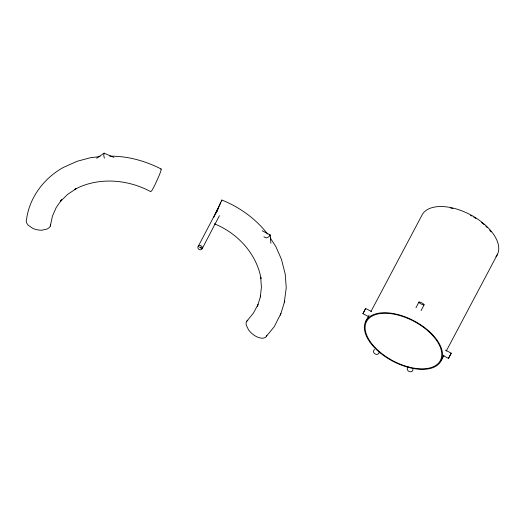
<?xml version="1.0" encoding="UTF-8"?>
<svg xmlns="http://www.w3.org/2000/svg" width="525" height="525" viewBox="0 0 525 525"><rect width="100%" height="100%" fill="white"/><g stroke="black" fill="none" stroke-linecap="round" stroke-linejoin="round"><path stroke-width="0.79" d="M284.281 302.623L286.243 287.772L285.239 274.227L281.505 259.442L275.894 246.691L270.322 238.009M267.645 234.065C255.787 218.84 239.761 207.158 221.852 200.045L221.465 201.075M50.295 226.078L52.461 216.083L56.221 207.513L61.655 199.743L60.618 201.187L67.646 194.381L76.027 188.777L74.681 189.394C98.28 176.807 127.627 179.196 150.767 191.664L151.823 190.568A12.193 0.991 -65.4 0 0 155.321 184.085L159.193 175.402A12.771 1.037 -65.4 0 0 161.175 169.614L161.162 169.011C145.294 160.886 127.614 155.951 109.712 156.168M260.669 295.91L260.334 296.993L261.417 287.182L260.676 277.141L261.017 278.591C256.587 253.673 237.471 233.08 214.338 223.794M266.319 336.367L274.168 326.78L280.895 313.55M260.597 296.139L257.453 306.298L257.965 304.638L253.385 313.162L246.645 321.405M280.383 315.21L284.78 300.996M220.769 202.663L218.905 206.798M216.143 212.52L217.632 209.239L217.238 210.033M213.583 217.711L221.852 200.045M217.298 210.328L218.61 207.454M368.668 316.693L362.933 313.694L363.976 311.647L365.656 308.477L371.392 311.476M443.415 355.733L448.488 358.385L451.218 353.167L445.417 350.136M451.218 353.167L448.488 358.385M262.165 230.738L270.053 234.859C270.198 236.342 267.527 237.648 266.063 237.904L263.898 236.775M218.413 207.887L217.783 209.114M418.95 302.033L418.878 302.183A2.947 0.643 27.5 0 0 421.227 304.034A2.947 0.643 27.5 0 0 424.062 304.874L424.134 304.723A2.947 0.643 27.5 0 0 421.785 302.873A2.947 0.643 27.5 0 0 418.95 302.033L415.984 307.742M215.959 212.901L215.755 213.308L217.022 210.499M216.497 211.516L216.3 211.91L216.53 211.503M421.096 310.583L424.062 304.874M198.128 246.56L218.4 207.887M217.521 209.626L216.687 211.142L216.976 210.669M202.125 248.798A2.29 2.107 27.6 0 0 200.032 245.529A2.29 2.107 27.6 0 0 198.227 248.706A2.29 2.107 27.6 0 0 202.125 248.798L219.404 215.703M364.33 310.964L365.656 308.477M364.258 311.207L362.933 313.694M365.584 321.674L369.023 315.171M370.939 311.555L421.818 215.46A42.538 22.792 27.9 0 1 471.824 215.506A42.538 22.792 27.9 0 1 495.941 256.751M441.295 360.432L443.973 355.379M446.27 351.041L497.529 254.225M113.899 157.349L104.068 153.195L103.747 155.42L104.357 158.137M96.593 158.235L104.068 153.195M160.794 169.175L161.162 169.011M269.332 234.983L270.053 234.859M100.091 156.588L90.595 157.677L77.116 161.287L63.236 167.488C44.093 178.152 29.446 197.361 26.565 219.345A12.771 7.278 12.2 0 0 26.762 223.138L28.068 225.061L32.668 228.303A12.193 6.95 12.2 0 0 41.947 230.186L47.309 228.972L49.166 227.692A12.771 7.278 12.2 0 0 50.61 224.234M104.219 153.195L104.554 153.7M270.244 235.141L270.88 243.246M217.133 211.483A2.29 2.107 27.6 0 1 217.626 209.423M266.759 335.278A12.771 6.608 39.3 0 1 265.112 337.568L263.314 338.172L261.05 338.146L258.471 337.49A12.193 6.307 39.3 0 1 250.668 332.371L248.633 330.008L246.271 325.211A12.771 6.608 39.3 0 1 247.852 320.204M379.194 351.908A2.947 2.487 26.8 0 1 375.185 354.021A2.947 2.487 26.8 0 1 374.673 349.545M412.926 369.305A2.947 2.487 26.8 0 1 408.916 371.418A2.947 2.487 26.8 0 1 408.404 366.942M450.673 208.044A41.718 22.352 27.9 0 1 452.924 208.53M470.505 215.283A41.718 22.352 27.9 0 1 471.863 216.024M473.885 217.199A41.718 22.352 27.9 0 1 475.867 218.439M481.576 222.521A41.718 22.352 27.9 0 1 484.05 224.575M485.796 226.157A41.718 22.352 27.9 0 1 487.436 227.758M489.628 230.121A41.718 22.352 27.9 0 1 491.137 231.932M200.084 247.118L199.861 247.531L201.607 248.443L201.83 248.023L200.084 247.118M375.677 348.134A41.718 22.352 27.9 0 0 440.206 360.773A41.718 22.352 27.9 0 0 394.433 314.252A41.718 22.352 27.9 0 0 375.677 348.134M369.817 341.952A42.538 22.792 27.9 0 0 437.496 365.118A42.538 22.792 27.9 0 0 403.01 316.089A42.538 22.792 27.9 0 0 369.817 341.952"/></g></svg>
